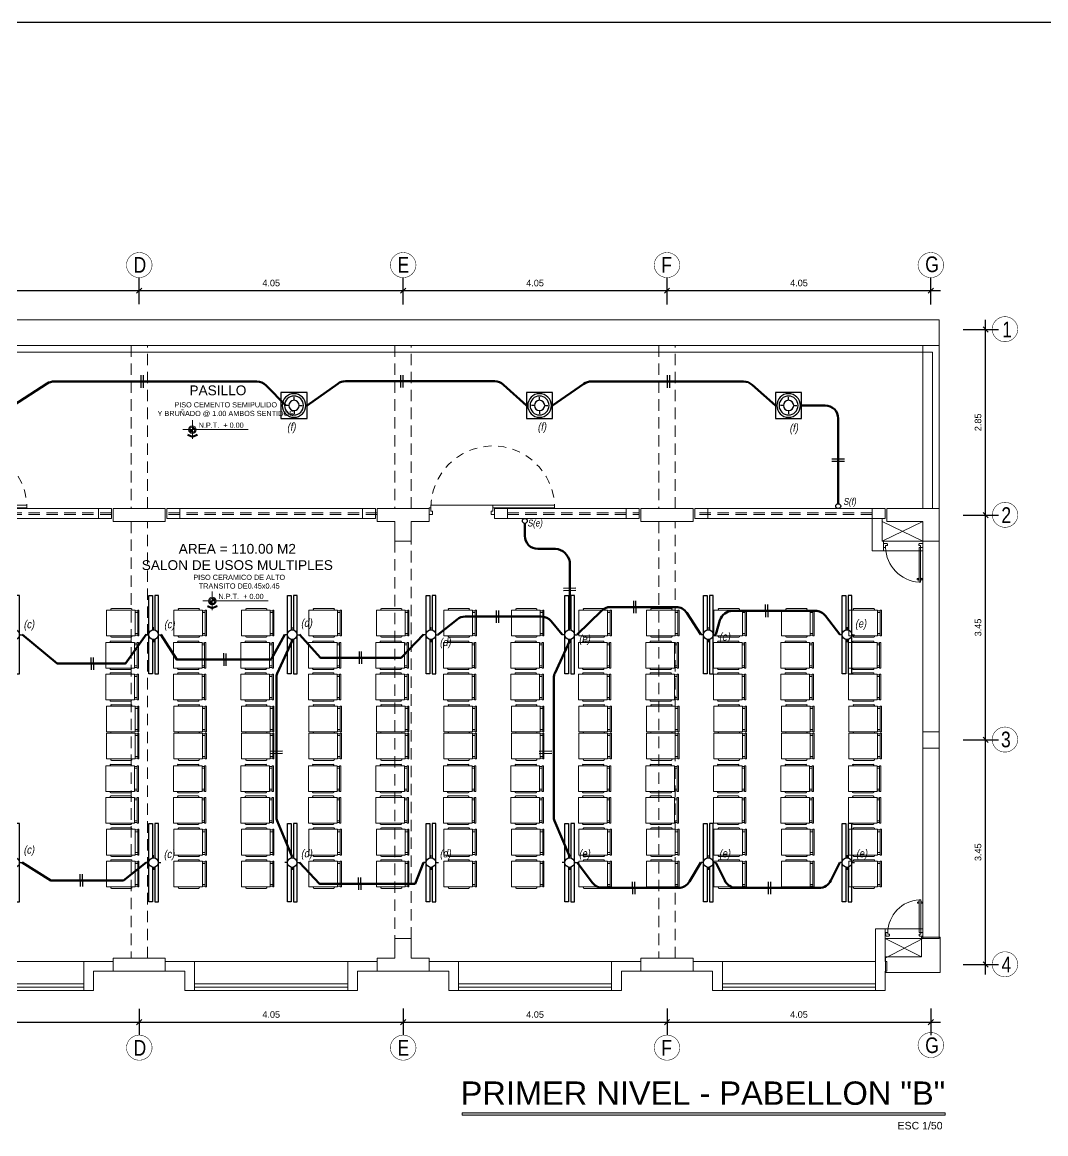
# Model space of a CAD drawing. Header units: millimetres. Extents: x 3354 to 3637, y 1117 to 1358.
# Drawn here: x 3444.23 to 3459.94, y 1182.12 to 1199.18 of the extents above; entities that cross this region are included whole.
import ezdxf

# ---------------------------------------------------------------- set-up
doc = ezdxf.new("R2010")
doc.units = ezdxf.units.MM
doc.linetypes.add('DASHED2', pattern=[0.375, 0.25, -0.125])
doc.linetypes.add('TRAZOS2', pattern=[0.225, 0.15, -0.075])
for name, color, linetype, lineweight in [('ACCESORIOS', 4, 'Continuous', 18), ('cables', 152, 'Continuous', 60), ('CASCO', 252, 'Continuous', 9), ('COTAS', 7, 'Continuous', 9), ('muros', 7, 'Continuous', 5)]:
    doc.layers.add(name, color=color, linetype=linetype, lineweight=lineweight)
doc.layers.add('Efec-muebles', color=7, linetype='Continuous', lineweight=13, true_color=0x85826f)
doc.layers.add('LUMINARIAS', color=2, linetype='Continuous')
doc.styles.add('1', font='arial.ttf')
doc.styles.add('BYE', font='ARIALN.TTF', dxfattribs={"oblique": 10, "height": 2})
doc.styles.get("Standard").update_dxf_attribs({"font": 'arial.ttf'})
doc.styles.add('style1', font='arial.ttf')
doc.styles.add('style2', font='arial.ttf')
doc.dimstyles.new('Esc  1  50', dxfattribs={"dimtxt": 0.1, "dimasz": 0.08, "dimexe": 0.2, "dimexo": 0.15, "dimgap": 0.065, "dimtad": 1, "dimzin": 4, "dimdsep": 46, "dimtxsty": 'Standard', "dimblk": 'OBLIQUE', "dimcen": 0.12, "dimdle": 0.15, "dimadec": 0, "dimazin": 0, "dimtfac": 1, "dimtix": 1, "dimtmove": 0, "dimatfit": 3, "dimldrblk": 'OBLIQUE', "dimfxl": 1, "dimarcsym": 0})

# ---------------------------------------------------------------- blocks, each defined once
blk = doc.blocks.new('dssa')
at = {"layer": 'Efec-muebles'}
for p, q in [((0, 0.024), (0.036, 0.024)), ((0, 0), (0.036, 0)), ((0, -0.292), (0.036, -0.292)), ((0, -0.316), (0.036, -0.316))]:
    blk.add_line(p, q, dxfattribs=at)
for points in [[(0, -0.326), (-0.4, -0.326), (-0.4, 0.034), (0, 0.034), (0, -0.326)], [(-0.053, 0.053), (-0.331, 0.053)], [(-0.331, 0.034), (-0.053, 0.034)], [(-0.331, -0.326), (-0.053, -0.326)], [(-0.053, -0.345), (-0.331, -0.345)]]:
    blk.add_lwpolyline(points, dxfattribs=at)
blk.add_lwpolyline([(0.054, 0.034), (0.036, 0.034), (0.036, -0.326), (0.054, -0.326)], close=True, dxfattribs=at)
for centre, start, end in [((-0.331, 0.043), 90, 270), ((-0.053, 0.043), 270, 90), ((-0.331, -0.336), 90, 270), ((-0.053, -0.336), 270, 90)]:
    blk.add_arc(centre, 0.00947, start, end, dxfattribs=at)
blk = doc.blocks.new('fluorecescente')
at = {"color": 2}
for p, q in [((1779.418, 727.335), (1779.418, 727.375)), ((1779.345, 727.262), (1779.305, 727.262)), ((1779.418, 727.188), (1779.418, 727.148)), ((1779.492, 727.262), (1779.532, 727.262))]:
    blk.add_line(p, q, dxfattribs=at)
for points in [[(1779.348, 727.28), (1778.818, 727.28), (1778.818, 727.335), (1780.018, 727.335), (1780.018, 727.28), (1779.489, 727.28)], [(1779.348, 727.243), (1778.818, 727.243), (1778.818, 727.188), (1780.018, 727.188), (1780.018, 727.243), (1779.489, 727.243)]]:
    blk.add_lwpolyline(points, dxfattribs=at)
blk.add_circle((1779.418, 727.262), 0.0733, dxfattribs=at)
blk = doc.blocks.new('FLUORESCENTE CIRCULAR 1x32W')
at = {"layer": 'LUMINARIAS'}
for p, q in [((1338.211, 550.574), (1338.211, 550.61)), ((1338.152, 550.515), (1338.116, 550.515)), ((1338.211, 550.456), (1338.211, 550.421)), ((1338.27, 550.515), (1338.305, 550.515))]:
    blk.add_line(p, q, dxfattribs=at)
blk.add_lwpolyline([(1338.06, 550.665), (1338.36, 550.665), (1338.36, 550.365), (1338.06, 550.365)], close=True, dxfattribs=at)
for centre, radius in [((1338.21, 550.515), 0.136), ((1338.21, 550.515), 0.109), ((1338.211, 550.515), 0.0592)]:
    blk.add_circle(centre, radius, dxfattribs=at)
blk = doc.blocks.new('_Oblique')
at = {"color": 0, "linetype": 'ByBlock', "lineweight": -2}
blk.add_line((-0.5, -0.5), (0.5, 0.5), dxfattribs=at)
blk = doc.blocks.new('*D305')
at = {"layer": 'CASCO', "color": 0, "lineweight": -2, "transparency": 16777216}
for p, q in [((3441.976, 1184.04), (3441.976, 1183.633)), ((3446.026, 1184.035), (3446.026, 1183.633)), ((3441.826, 1183.833), (3446.176, 1183.833))]:
    blk.add_line(p, q, dxfattribs=at)
at = {"layer": 'Defpoints', "color": 0, "transparency": 16777216}
for p in [(3441.976, 1184.19), (3446.026, 1184.185), (3446.026, 1183.833)]:
    blk.add_point(p, dxfattribs=at)
at = {"layer": 'CASCO', "color": 0, "lineweight": -2, "transparency": 16777216, "xscale": 0.08, "yscale": 0.08, "zscale": 0.08, "rotation": 180}
blk.add_blockref('_Oblique', (3441.976, 1183.833), dxfattribs=at)
at = {"layer": 'CASCO', "color": 0, "lineweight": -2, "transparency": 16777216, "xscale": 0.08, "yscale": 0.08, "zscale": 0.08}
blk.add_blockref('_Oblique', (3446.026, 1183.833), dxfattribs=at)
at = {"layer": 'CASCO', "color": 0, "transparency": 16777216, "insert": (3444.001, 1183.949), "char_height": 0.1, "attachment_point": 5}
blk.add_mtext('4.05', dxfattribs=at)
blk = doc.blocks.new('*D306')
at = {"layer": 'CASCO', "color": 0, "lineweight": -2, "transparency": 16777216}
for p, q in [((3446.026, 1184.035), (3446.026, 1183.633)), ((3450.076, 1184.04), (3450.076, 1183.633)), ((3445.876, 1183.833), (3450.226, 1183.833))]:
    blk.add_line(p, q, dxfattribs=at)
at = {"layer": 'Defpoints', "color": 0, "transparency": 16777216}
for p in [(3446.026, 1184.185), (3450.076, 1184.19), (3450.076, 1183.833)]:
    blk.add_point(p, dxfattribs=at)
at = {"layer": 'CASCO', "color": 0, "lineweight": -2, "transparency": 16777216, "xscale": 0.08, "yscale": 0.08, "zscale": 0.08, "rotation": 180}
blk.add_blockref('_Oblique', (3446.026, 1183.833), dxfattribs=at)
at = {"layer": 'CASCO', "color": 0, "lineweight": -2, "transparency": 16777216, "xscale": 0.08, "yscale": 0.08, "zscale": 0.08}
blk.add_blockref('_Oblique', (3450.076, 1183.833), dxfattribs=at)
at = {"layer": 'CASCO', "color": 0, "transparency": 16777216, "insert": (3448.051, 1183.949), "char_height": 0.1, "attachment_point": 5}
blk.add_mtext('4.05', dxfattribs=at)
blk = doc.blocks.new('*D307')
at = {"layer": 'CASCO', "color": 0, "lineweight": -2, "transparency": 16777216}
for p, q in [((3450.076, 1184.04), (3450.076, 1183.633)), ((3454.126, 1184.04), (3454.126, 1183.633)), ((3449.926, 1183.833), (3454.276, 1183.833))]:
    blk.add_line(p, q, dxfattribs=at)
at = {"layer": 'Defpoints', "color": 0, "transparency": 16777216}
for p in [(3450.076, 1184.19), (3454.126, 1184.19), (3454.126, 1183.833)]:
    blk.add_point(p, dxfattribs=at)
at = {"layer": 'CASCO', "color": 0, "lineweight": -2, "transparency": 16777216, "xscale": 0.08, "yscale": 0.08, "zscale": 0.08, "rotation": 180}
blk.add_blockref('_Oblique', (3450.076, 1183.833), dxfattribs=at)
at = {"layer": 'CASCO', "color": 0, "lineweight": -2, "transparency": 16777216, "xscale": 0.08, "yscale": 0.08, "zscale": 0.08}
blk.add_blockref('_Oblique', (3454.126, 1183.833), dxfattribs=at)
at = {"layer": 'CASCO', "color": 0, "transparency": 16777216, "insert": (3452.101, 1183.949), "char_height": 0.1, "attachment_point": 5}
blk.add_mtext('4.05', dxfattribs=at)
blk = doc.blocks.new('*D308')
at = {"layer": 'CASCO', "color": 0, "lineweight": -2, "transparency": 16777216}
for p, q in [((3454.126, 1184.04), (3454.126, 1183.633)), ((3458.176, 1184.04), (3458.176, 1183.633)), ((3453.976, 1183.833), (3458.326, 1183.833))]:
    blk.add_line(p, q, dxfattribs=at)
at = {"layer": 'Defpoints', "color": 0, "transparency": 16777216}
for p in [(3454.126, 1184.19), (3458.176, 1184.19), (3458.176, 1183.833)]:
    blk.add_point(p, dxfattribs=at)
at = {"layer": 'CASCO', "color": 0, "lineweight": -2, "transparency": 16777216, "xscale": 0.08, "yscale": 0.08, "zscale": 0.08, "rotation": 180}
blk.add_blockref('_Oblique', (3454.126, 1183.833), dxfattribs=at)
at = {"layer": 'CASCO', "color": 0, "lineweight": -2, "transparency": 16777216, "xscale": 0.08, "yscale": 0.08, "zscale": 0.08}
blk.add_blockref('_Oblique', (3458.176, 1183.833), dxfattribs=at)
at = {"layer": 'CASCO', "color": 0, "transparency": 16777216, "insert": (3456.151, 1183.949), "char_height": 0.1, "attachment_point": 5}
blk.add_mtext('4.05', dxfattribs=at)
blk = doc.blocks.new('*D312')
at = {"layer": 'CASCO', "color": 0, "lineweight": -2, "transparency": 16777216}
for p, q in [((3459.016, 1184.566), (3459.016, 1188.316)), ((3458.671, 1188.166), (3459.216, 1188.166)), ((3458.671, 1184.716), (3459.216, 1184.716))]:
    blk.add_line(p, q, dxfattribs=at)
at = {"layer": 'Defpoints', "color": 0, "transparency": 16777216}
for p in [(3458.521, 1188.166), (3459.016, 1188.166), (3458.521, 1184.716)]:
    blk.add_point(p, dxfattribs=at)
at = {"layer": 'CASCO', "color": 0, "lineweight": -2, "transparency": 16777216, "xscale": 0.08, "yscale": 0.08, "zscale": 0.08}
for p, rotation in [((3459.016, 1188.166), 90), ((3459.016, 1184.716), 270)]:
    blk.add_blockref('_Oblique', p, dxfattribs=dict(at, rotation=rotation))
at = {"layer": 'CASCO', "color": 0, "transparency": 16777216, "insert": (3458.9, 1186.441), "char_height": 0.1, "attachment_point": 5, "rotation": 90}
blk.add_mtext('3.45', dxfattribs=at)
blk = doc.blocks.new('*D313')
at = {"layer": 'CASCO', "color": 0, "lineweight": -2, "transparency": 16777216}
for p, q in [((3459.016, 1188.016), (3459.016, 1191.766)), ((3458.671, 1191.616), (3459.216, 1191.616)), ((3458.671, 1188.166), (3459.216, 1188.166))]:
    blk.add_line(p, q, dxfattribs=at)
at = {"layer": 'Defpoints', "color": 0, "transparency": 16777216}
for p in [(3458.521, 1191.616), (3459.016, 1191.616), (3458.521, 1188.166)]:
    blk.add_point(p, dxfattribs=at)
at = {"layer": 'CASCO', "color": 0, "lineweight": -2, "transparency": 16777216, "xscale": 0.08, "yscale": 0.08, "zscale": 0.08}
for p, rotation in [((3459.016, 1191.616), 90), ((3459.016, 1188.166), 270)]:
    blk.add_blockref('_Oblique', p, dxfattribs=dict(at, rotation=rotation))
at = {"layer": 'CASCO', "color": 0, "transparency": 16777216, "insert": (3458.9, 1189.891), "char_height": 0.1, "attachment_point": 5, "rotation": 90}
blk.add_mtext('3.45', dxfattribs=at)
blk = doc.blocks.new('*D314')
at = {"layer": 'CASCO', "color": 0, "lineweight": -2, "transparency": 16777216}
for p, q in [((3459.016, 1191.466), (3459.016, 1194.616)), ((3458.671, 1194.466), (3459.216, 1194.466)), ((3458.671, 1191.616), (3459.216, 1191.616))]:
    blk.add_line(p, q, dxfattribs=at)
at = {"layer": 'Defpoints', "color": 0, "transparency": 16777216}
for p in [(3458.521, 1194.466), (3459.016, 1194.466), (3458.521, 1191.616)]:
    blk.add_point(p, dxfattribs=at)
at = {"layer": 'CASCO', "color": 0, "lineweight": -2, "transparency": 16777216, "xscale": 0.08, "yscale": 0.08, "zscale": 0.08}
for p, rotation in [((3459.016, 1194.466), 90), ((3459.016, 1191.616), 270)]:
    blk.add_blockref('_Oblique', p, dxfattribs=dict(at, rotation=rotation))
at = {"layer": 'CASCO', "color": 0, "transparency": 16777216, "insert": (3458.9, 1193.041), "char_height": 0.1, "attachment_point": 5, "rotation": 90}
blk.add_mtext('2.85', dxfattribs=at)
blk = doc.blocks.new('*D317')
at = {"layer": 'CASCO', "color": 0, "lineweight": -2, "transparency": 16777216}
for p, q in [((3441.976, 1194.851), (3441.976, 1195.263)), ((3446.026, 1194.856), (3446.026, 1195.263)), ((3441.826, 1195.063), (3446.176, 1195.063))]:
    blk.add_line(p, q, dxfattribs=at)
at = {"layer": 'Defpoints', "color": 0, "transparency": 16777216}
for p in [(3446.026, 1195.063), (3441.976, 1194.701), (3446.026, 1194.706)]:
    blk.add_point(p, dxfattribs=at)
at = {"layer": 'CASCO', "color": 0, "lineweight": -2, "transparency": 16777216, "xscale": 0.08, "yscale": 0.08, "zscale": 0.08, "rotation": 180}
blk.add_blockref('_Oblique', (3441.976, 1195.063), dxfattribs=at)
at = {"layer": 'CASCO', "color": 0, "lineweight": -2, "transparency": 16777216, "xscale": 0.08, "yscale": 0.08, "zscale": 0.08}
blk.add_blockref('_Oblique', (3446.026, 1195.063), dxfattribs=at)
at = {"layer": 'CASCO', "color": 0, "transparency": 16777216, "insert": (3444.001, 1195.179), "char_height": 0.1, "attachment_point": 5}
blk.add_mtext('4.05', dxfattribs=at)
blk = doc.blocks.new('*D318')
at = {"layer": 'CASCO', "color": 0, "lineweight": -2, "transparency": 16777216}
for p, q in [((3446.026, 1194.856), (3446.026, 1195.263)), ((3450.076, 1194.851), (3450.076, 1195.263)), ((3445.876, 1195.063), (3450.226, 1195.063))]:
    blk.add_line(p, q, dxfattribs=at)
at = {"layer": 'Defpoints', "color": 0, "transparency": 16777216}
for p in [(3450.076, 1195.063), (3446.026, 1194.706), (3450.076, 1194.701)]:
    blk.add_point(p, dxfattribs=at)
at = {"layer": 'CASCO', "color": 0, "lineweight": -2, "transparency": 16777216, "xscale": 0.08, "yscale": 0.08, "zscale": 0.08, "rotation": 180}
blk.add_blockref('_Oblique', (3446.026, 1195.063), dxfattribs=at)
at = {"layer": 'CASCO', "color": 0, "lineweight": -2, "transparency": 16777216, "xscale": 0.08, "yscale": 0.08, "zscale": 0.08}
blk.add_blockref('_Oblique', (3450.076, 1195.063), dxfattribs=at)
at = {"layer": 'CASCO', "color": 0, "transparency": 16777216, "insert": (3448.051, 1195.179), "char_height": 0.1, "attachment_point": 5}
blk.add_mtext('4.05', dxfattribs=at)
blk = doc.blocks.new('*D319')
at = {"layer": 'CASCO', "color": 0, "lineweight": -2, "transparency": 16777216}
for p, q in [((3450.076, 1194.851), (3450.076, 1195.263)), ((3454.126, 1194.851), (3454.126, 1195.263)), ((3449.926, 1195.063), (3454.276, 1195.063))]:
    blk.add_line(p, q, dxfattribs=at)
at = {"layer": 'Defpoints', "color": 0, "transparency": 16777216}
for p in [(3454.126, 1195.063), (3450.076, 1194.701), (3454.126, 1194.701)]:
    blk.add_point(p, dxfattribs=at)
at = {"layer": 'CASCO', "color": 0, "lineweight": -2, "transparency": 16777216, "xscale": 0.08, "yscale": 0.08, "zscale": 0.08, "rotation": 180}
blk.add_blockref('_Oblique', (3450.076, 1195.063), dxfattribs=at)
at = {"layer": 'CASCO', "color": 0, "lineweight": -2, "transparency": 16777216, "xscale": 0.08, "yscale": 0.08, "zscale": 0.08}
blk.add_blockref('_Oblique', (3454.126, 1195.063), dxfattribs=at)
at = {"layer": 'CASCO', "color": 0, "transparency": 16777216, "insert": (3452.101, 1195.179), "char_height": 0.1, "attachment_point": 5}
blk.add_mtext('4.05', dxfattribs=at)
blk = doc.blocks.new('*D320')
at = {"layer": 'CASCO', "color": 0, "lineweight": -2, "transparency": 16777216}
for p, q in [((3454.126, 1194.851), (3454.126, 1195.263)), ((3458.176, 1194.851), (3458.176, 1195.263)), ((3453.976, 1195.063), (3458.326, 1195.063))]:
    blk.add_line(p, q, dxfattribs=at)
at = {"layer": 'Defpoints', "color": 0, "transparency": 16777216}
for p in [(3458.176, 1195.063), (3454.126, 1194.701), (3458.176, 1194.701)]:
    blk.add_point(p, dxfattribs=at)
at = {"layer": 'CASCO', "color": 0, "lineweight": -2, "transparency": 16777216, "xscale": 0.08, "yscale": 0.08, "zscale": 0.08, "rotation": 180}
blk.add_blockref('_Oblique', (3454.126, 1195.063), dxfattribs=at)
at = {"layer": 'CASCO', "color": 0, "lineweight": -2, "transparency": 16777216, "xscale": 0.08, "yscale": 0.08, "zscale": 0.08}
blk.add_blockref('_Oblique', (3458.176, 1195.063), dxfattribs=at)
at = {"layer": 'CASCO', "color": 0, "transparency": 16777216, "insert": (3456.151, 1195.179), "char_height": 0.1, "attachment_point": 5}
blk.add_mtext('4.05', dxfattribs=at)
blk = doc.blocks.new('cgytutytry')
at = {"layer": 'CASCO'}
for p, q in [((-4.482, 891.175), (-4.487, 891.175)), ((-4.487, 891.175), (-4.487, 891.1)), ((-4.487, 891.1), (-4.487, 891.175)), ((-4.487, 891.175), (-4.482, 891.175)), ((-4.467, 891.08), (-4.487, 891.1)), ((-4.467, 891.08), (-4.487, 891.1)), ((-4.482, 891.18), (-4.482, 891.175)), ((-4.391, 891.18), (-4.482, 891.18)), ((-4.482, 891.175), (-4.482, 891.18)), ((-4.432, 891.08), (-4.467, 891.08)), ((-4.432, 891.08), (-4.467, 891.08)), ((-4.386, 891.126), (-4.432, 891.126)), ((-4.432, 891.126), (-4.432, 891.08)), ((-4.391, 891.18), (-4.391, 891.175)), ((-4.391, 891.18), (-4.391, 891.175)), ((-4.386, 891.175), (-4.391, 891.175)), ((-4.391, 891.175), (-4.386, 891.175)), ((-4.386, 891.175), (-4.386, 891.126)), ((-4.386, 891.175), (-4.386, 891.126)), ((-4.386, 891.085), (-4.386, 891.126)), ((-4.386, 891.126), (-3.497, 891.126)), ((-3.497, 891.085), (-4.386, 891.085)), ((-3.598, 891.132), (-3.598, 891.14)), ((-3.598, 891.14), (-3.594, 891.14)), ((-3.55, 891.132), (-3.598, 891.132)), ((-3.598, 891.075), (-3.598, 891.08)), ((-3.598, 891.08), (-3.55, 891.08)), ((-3.594, 891.075), (-3.598, 891.075)), ((-3.594, 891.155), (-3.589, 891.175)), ((-3.594, 891.14), (-3.594, 891.155)), ((-3.594, 891.057), (-3.594, 891.075)), ((-3.589, 891.037), (-3.594, 891.057)), ((-3.589, 891.175), (-3.559, 891.175)), ((-3.559, 891.037), (-3.589, 891.037)), ((-3.559, 891.175), (-3.554, 891.155)), ((-3.554, 891.057), (-3.559, 891.037)), ((-3.554, 891.155), (-3.554, 891.137)), ((-3.554, 891.137), (-3.55, 891.137)), ((-3.55, 891.075), (-3.554, 891.075)), ((-3.554, 891.075), (-3.554, 891.057)), ((-3.55, 891.137), (-3.55, 891.132)), ((-3.55, 891.08), (-3.55, 891.075)), ((-3.497, 891.126), (-3.497, 891.085)), ((-4.467, 890.281), (-4.487, 890.261)), ((-4.487, 890.261), (-4.467, 890.281)), ((-4.487, 890.261), (-4.487, 890.185)), ((-4.487, 890.185), (-4.487, 890.261)), ((-4.487, 890.185), (-4.482, 890.185)), ((-4.482, 890.185), (-4.487, 890.185)), ((-4.482, 890.185), (-4.482, 890.18)), ((-4.482, 890.18), (-4.482, 890.185)), ((-4.482, 890.18), (-4.391, 890.18)), ((-4.467, 890.281), (-4.433, 890.281)), ((-4.467, 890.281), (-4.433, 890.281)), ((-4.433, 890.281), (-4.433, 890.231)), ((-4.433, 890.231), (-4.386, 890.231)), ((-4.391, 890.185), (-4.386, 890.185)), ((-4.391, 890.185), (-4.391, 890.18)), ((-4.386, 890.185), (-4.391, 890.185)), ((-4.391, 890.185), (-4.391, 890.18)), ((-4.386, 890.231), (-4.386, 890.185)), ((-4.386, 890.231), (-4.386, 890.185))]:
    blk.add_line(p, q, dxfattribs=at)
for points in [[(-4.432, 891.08), (-4.432, 891.126), (-4.386, 891.126)], [(-4.386, 890.231), (-4.433, 890.231), (-4.433, 890.281)]]:
    blk.add_lwpolyline(points, dxfattribs=at)
for points in [[(-3.497, 891.126), (-3.497, 891.085), (-4.386, 891.085), (-4.386, 891.126)], [(-3.55, 891.132), (-3.55, 891.137), (-3.598, 891.137), (-3.598, 891.132)], [(-3.55, 891.08), (-3.55, 891.075), (-3.598, 891.075), (-3.598, 891.08)], [(-3.554, 891.14), (-3.554, 891.155), (-3.559, 891.175), (-3.589, 891.175), (-3.594, 891.155), (-3.594, 891.14)], [(-3.554, 891.071), (-3.554, 891.057), (-3.559, 891.037), (-3.589, 891.037), (-3.594, 891.057), (-3.594, 891.071)]]:
    blk.add_lwpolyline(points, close=True, dxfattribs=at)
blk.add_arc((-4.408, 891.143), 0.913, 271.3362, 356.359, dxfattribs=at)
blk = doc.blocks.new('THT')
for p, q in [((-1.074, 0.413), (-1.014, 0.413)), ((-1.074, 0.293), (-1.074, 0.413)), ((-1.014, 0.413), (-1.014, 0.353)), ((0.126, 0.413), (0.066, 0.413)), ((0.066, 0.413), (0.066, 0.353)), ((0.126, 0.293), (0.126, 0.413)), ((-1.044, 0.293), (-1.074, 0.293)), ((-1.044, 0.353), (-1.044, 0.293)), ((-1.014, 0.353), (-1.044, 0.353)), ((0.096, 0.245), (-1.044, 0.245)), ((0.066, 0.353), (0.096, 0.353)), ((0.096, 0.353), (0.096, 0.293)), ((0.096, 0.293), (0.126, 0.293)), ((0.096, 0.293), (0.096, 0.245)), ((1.236, 0.293), (0.096, 0.293)), ((0.096, 0.245), (1.236, 0.245)), ((1.236, 0.245), (1.236, 0.293))]:
    blk.add_line(p, q)
at = {"linetype": 'TRAZOS2'}
blk.add_arc((0.096, 0.293), 1.14, 180, 357.5868, dxfattribs=at)
blk = doc.blocks.new('dtyrdyt')
at = {"layer": 'CASCO'}
h = blk.add_hatch(color=256, dxfattribs=at)
h.paths.add_polyline_path([(850.126, 424.939), (850.167, 424.939, 0.414214), (850.126, 424.98)])
h.paths.add_polyline_path([(850.126, 424.898), (850.126, 424.939), (850.084, 424.939, 0.414214)])
blk.add_hatch(color=256, dxfattribs=at).paths.add_polyline_path([(850.126, 424.839), (850.057, 424.867), (850.049, 424.849), (850.126, 424.818), (850.202, 424.849), (850.194, 424.867)])
for p, q in [((850.126, 424.939), (850.126, 425.084)), ((849.981, 424.939), (850.981, 424.939)), ((850.126, 424.939), (850.126, 424.795)), ((850.126, 424.818), (850.049, 424.849)), ((850.126, 424.839), (850.057, 424.867)), ((850.126, 424.839), (850.194, 424.867)), ((850.126, 424.818), (850.202, 424.849)), ((850.202, 424.849), (850.194, 424.867))]:
    blk.add_line(p, q, dxfattribs=at)
for radius in [0.0578, 0.0413]:
    blk.add_circle((850.126, 424.939), radius, dxfattribs=at)
blk = doc.blocks.new('12')
at = {"layer": 'CASCO', "lineweight": 5}
for p, q in [((3457.426, 1191.516), (3458.051, 1191.216)), ((3458.051, 1191.516), (3457.426, 1191.216)), ((3457.476, 1184.816), (3458.051, 1185.116)), ((3458.031, 1184.836), (3457.476, 1185.116))]:
    blk.add_line(p, q, dxfattribs=at)
at = {"layer": 'CASCO', "lineweight": 0}
for p, q in [((3445.176, 1184.766), (3442.826, 1184.766)), ((3449.226, 1184.766), (3446.876, 1184.766)), ((3453.276, 1184.766), (3450.926, 1184.766)), ((3457.326, 1184.766), (3454.976, 1184.766))]:
    blk.add_line(p, q, dxfattribs=at)
at = {"layer": 'CASCO', "ltscale": 2}
for p, q in [((3445.176, 1184.316), (3442.826, 1184.316)), ((3449.226, 1184.316), (3446.876, 1184.316)), ((3453.276, 1184.316), (3450.926, 1184.316)), ((3457.326, 1184.316), (3454.976, 1184.316))]:
    blk.add_line(p, q, dxfattribs=at)
at = {"layer": 'CASCO', "ltscale": 2, "const_width": 0.0076}
for points in [[(3446.223, 1195.46, 0.951688), (3445.829, 1195.46, 1)], [(3450.273, 1195.46, 0.951688), (3449.879, 1195.46, 1)], [(3454.323, 1195.46, 0.951688), (3453.929, 1195.46, 1)], [(3458.373, 1195.46, 0.951688), (3457.979, 1195.46, 1)], [(3459.116, 1194.466, 0.951688), (3459.51, 1194.466, 1)], [(3459.118, 1191.616, 0.951688), (3459.511, 1191.616, 1)], [(3459.116, 1188.166, 0.951688), (3459.51, 1188.166, 1)], [(3459.116, 1184.716, 0.951688), (3459.51, 1184.716, 1)], [(3446.223, 1183.436, -0.951688), (3445.829, 1183.436, -1)], [(3450.273, 1183.436, -0.951688), (3449.879, 1183.436, -1)], [(3454.323, 1183.436, -0.951688), (3453.929, 1183.436, -1)], [(3458.373, 1183.476, -0.951688), (3457.979, 1183.476, -1)]]:
    blk.add_lwpolyline(points, format="xyb", close=True, dxfattribs=at)
at = {"layer": 'CASCO', "lineweight": 0, "ltscale": 0.5}
blk.add_lwpolyline([(3433.751, 1194.219), (3433.751, 1194.616), (3458.301, 1194.616), (3458.301, 1194.219)], dxfattribs=at)
at = {"layer": 'CASCO', "lineweight": 5}
for points in [[(3433.751, 1191.866), (3433.751, 1194.219), (3458.301, 1194.219), (3458.301, 1191.866)], [(3433.851, 1191.716), (3433.851, 1194.119), (3458.201, 1194.119), (3458.201, 1191.716)]]:
    blk.add_lwpolyline(points, dxfattribs=at)
at = {"layer": 'CASCO', "linetype": 'DASHED2', "ltscale": 0.7}
for points in [[(3445.901, 1191.716), (3446.151, 1191.716), (3446.151, 1194.219), (3445.901, 1194.219)], [(3449.951, 1191.716), (3450.201, 1191.716), (3450.201, 1194.219), (3449.951, 1194.219)], [(3454.001, 1191.716), (3454.251, 1191.716), (3454.251, 1194.219), (3454.001, 1194.219)], [(3445.901, 1184.816), (3446.151, 1184.816), (3446.151, 1191.516), (3445.901, 1191.516)], [(3454.001, 1184.816), (3454.251, 1184.816), (3454.251, 1191.516), (3454.001, 1191.516)], [(3449.951, 1185.116), (3450.201, 1185.116), (3450.201, 1191.216), (3449.951, 1191.216)]]:
    blk.add_lwpolyline(points, close=True, dxfattribs=at)
at = {"layer": 'CASCO', "lineweight": 0, "ltscale": 0.5}
for points in [[(3458.051, 1191.716), (3458.301, 1191.716), (3458.301, 1194.219), (3458.051, 1194.219)], [(3443.576, 1191.716), (3445.401, 1191.716), (3445.401, 1191.566), (3443.576, 1191.566)], [(3446.651, 1191.716), (3449.451, 1191.716), (3449.451, 1191.566), (3446.651, 1191.566)], [(3451.676, 1191.716), (3453.501, 1191.716), (3453.501, 1191.566), (3451.676, 1191.566)], [(3454.751, 1191.716), (3457.276, 1191.716), (3457.276, 1191.566), (3454.751, 1191.566)]]:
    blk.add_lwpolyline(points, close=True, dxfattribs=at)
at = {"layer": 'CASCO', "linetype": 'DASHED2', "ltscale": 0.7}
for points in [[(3445.601, 1191.651), (3443.576, 1191.651)], [(3445.601, 1191.628), (3443.576, 1191.628)], [(3449.676, 1191.651), (3446.426, 1191.651)], [(3449.676, 1191.628), (3446.426, 1191.628)], [(3451.676, 1191.651), (3453.701, 1191.651)], [(3451.676, 1191.628), (3453.701, 1191.628)], [(3457.276, 1191.651), (3454.526, 1191.651)], [(3457.276, 1191.628), (3454.526, 1191.628)]]:
    blk.add_lwpolyline(points, dxfattribs=at)
at = {"layer": 'CASCO'}
for points in [[(3445.401, 1191.716), (3445.601, 1191.716), (3445.601, 1191.566), (3445.401, 1191.566)], [(3446.651, 1191.716), (3446.451, 1191.716), (3446.451, 1191.566), (3446.651, 1191.566)], [(3449.451, 1191.716), (3449.651, 1191.716), (3449.651, 1191.566), (3449.451, 1191.566)], [(3449.676, 1191.516), (3449.951, 1191.516), (3449.951, 1191.216), (3450.201, 1191.216), (3450.201, 1191.516), (3450.476, 1191.516), (3450.476, 1191.716), (3450.201, 1191.716), (3449.951, 1191.716), (3449.676, 1191.716)], [(3451.476, 1191.716), (3451.676, 1191.716), (3451.676, 1191.566), (3451.476, 1191.566)], [(3453.701, 1191.716), (3453.501, 1191.716), (3453.501, 1191.566), (3453.701, 1191.566)], [(3454.551, 1191.716), (3454.751, 1191.716), (3454.751, 1191.566), (3454.551, 1191.566)], [(3457.476, 1191.716), (3457.276, 1191.716), (3457.276, 1191.566), (3457.476, 1191.566)], [(3457.476, 1191.716), (3457.276, 1191.716), (3457.276, 1191.566), (3457.476, 1191.566)], [(3458.051, 1188.291), (3458.301, 1188.291), (3458.301, 1191.216), (3458.051, 1191.216)], [(3458.051, 1188.041), (3458.051, 1188.291), (3458.301, 1188.291), (3458.301, 1188.041)], [(3458.051, 1188.041), (3458.301, 1188.041), (3458.301, 1185.116), (3458.051, 1185.116)], [(3449.676, 1184.816), (3449.951, 1184.816), (3449.951, 1185.116), (3450.201, 1185.116), (3450.201, 1184.816), (3450.476, 1184.816), (3450.476, 1184.616), (3450.476, 1184.616), (3449.676, 1184.616), (3449.676, 1184.616)], [(3457.481, 1184.596), (3458.321, 1184.596), (3458.321, 1185.136), (3458.031, 1185.136), (3458.031, 1184.836), (3457.481, 1184.836)]]:
    blk.add_lwpolyline(points, close=True, dxfattribs=at)
for points in [[(3445.626, 1191.716), (3445.626, 1191.516), (3446.426, 1191.516), (3446.426, 1191.716), (3445.626, 1191.716)], [(3453.726, 1191.716), (3453.726, 1191.516), (3454.526, 1191.516), (3454.526, 1191.716), (3453.726, 1191.716)], [(3457.501, 1191.716), (3458.301, 1191.716), (3458.301, 1191.216), (3458.051, 1191.216), (3458.051, 1191.516), (3457.501, 1191.516), (3457.501, 1191.716)], [(3445.626, 1184.816), (3445.626, 1184.616), (3446.426, 1184.616), (3446.426, 1184.816), (3445.626, 1184.816)], [(3453.726, 1184.816), (3453.726, 1184.616), (3454.526, 1184.616), (3454.526, 1184.816), (3453.726, 1184.816)], [(3442.826, 1184.37), (3445.176, 1184.37), (3445.176, 1184.42), (3442.826, 1184.42), (3442.826, 1184.37)], [(3446.876, 1184.37), (3449.226, 1184.37), (3449.226, 1184.42), (3446.876, 1184.42), (3446.876, 1184.37)], [(3450.926, 1184.37), (3453.276, 1184.37), (3453.276, 1184.42), (3450.926, 1184.42), (3450.926, 1184.37)], [(3454.976, 1184.37), (3457.326, 1184.37), (3457.326, 1184.42), (3454.976, 1184.42), (3454.976, 1184.37)]]:
    blk.add_lwpolyline(points, dxfattribs=at)
at = {"layer": 'CASCO', "ltscale": 2}
for points in [[(3457.276, 1191.566), (3457.276, 1191.066), (3457.451, 1191.066), (3457.451, 1191.216), (3457.426, 1191.216), (3457.426, 1191.566), (3457.276, 1191.566)], [(3457.476, 1184.766), (3457.501, 1184.766), (3457.501, 1184.616), (3457.476, 1184.616), (3457.476, 1184.316), (3457.326, 1184.316), (3457.326, 1185.266), (3457.326, 1185.266), (3457.476, 1185.266), (3457.476, 1185.266), (3457.476, 1185.266), (3457.476, 1184.766)], [(3445.326, 1184.766), (3445.626, 1184.766), (3445.626, 1184.616), (3445.326, 1184.616), (3445.326, 1184.316), (3445.176, 1184.316), (3445.176, 1184.766), (3445.176, 1184.766), (3445.326, 1184.766), (3445.326, 1184.766)]]:
    blk.add_lwpolyline(points, dxfattribs=at)
at = {"layer": 'CASCO', "lineweight": 5}
for points in [[(3457.451, 1191.066), (3458.051, 1191.066), (3458.051, 1191.216), (3457.451, 1191.216)], [(3457.476, 1185.266), (3458.051, 1185.266), (3458.051, 1185.116), (3457.476, 1185.116)]]:
    blk.add_lwpolyline(points, close=True, dxfattribs=at)
at = {"layer": 'CASCO', "ltscale": 2}
for points in [[(3446.876, 1184.316), (3446.726, 1184.316), (3446.726, 1184.616), (3446.426, 1184.616), (3446.426, 1184.766), (3446.876, 1184.766)], [(3449.226, 1184.316), (3449.376, 1184.316), (3449.376, 1184.616), (3449.676, 1184.616), (3449.676, 1184.766), (3449.226, 1184.766)], [(3450.926, 1184.316), (3450.776, 1184.316), (3450.776, 1184.616), (3450.476, 1184.616), (3450.476, 1184.766), (3450.926, 1184.766)], [(3453.726, 1184.616), (3453.426, 1184.616), (3453.426, 1184.316), (3453.276, 1184.316), (3453.276, 1184.766), (3453.726, 1184.766)], [(3454.976, 1184.316), (3454.826, 1184.316), (3454.826, 1184.616), (3454.526, 1184.616), (3454.526, 1184.766), (3454.976, 1184.766)]]:
    blk.add_lwpolyline(points, close=True, dxfattribs=at)
at = {"layer": 'CASCO'}
for p in [(2596.716, 767.99), (2597.021, 765.361)]:
    blk.add_blockref('dtyrdyt', p, dxfattribs=at)
at = {"layer": 'CASCO', "xscale": -0.8333541671872685, "yscale": 0.8333541671872685, "zscale": 0.8333541671872685, "rotation": 180}
for p in [(3443.271, 1191.972), (3451.371, 1191.972)]:
    blk.add_blockref('THT', p, dxfattribs=at)
at = {"layer": 'CASCO', "lineweight": 13, "rotation": 270}
for p, xscale, yscale, zscale in [((2923.343, 1188.489), 0.5999999999998181, 0.5999999999998181, 0.5999999999998181), ((2954.456, 1187.688), -0.5650878199641471, 0.5650878199641471, 0.5650878199641471)]:
    blk.add_blockref('cgytutytry', p, dxfattribs=dict(at, xscale=xscale, yscale=yscale, zscale=zscale))
at = {"layer": 'CASCO', "style": 'style1', "width": 0.8}
for s, p in [('D', (3445.939, 1195.338)), ('E', (3449.989, 1195.338)), ('F', (3454.039, 1195.338)), ('G', (3458.089, 1195.347)), ('1', (3459.271, 1194.347)), ('2', (3459.258, 1191.497)), ('3', (3459.252, 1188.052)), ('4', (3459.26, 1184.598)), ('G', (3458.089, 1183.358)), ('D', (3445.939, 1183.318)), ('E', (3449.989, 1183.318)), ('F', (3454.039, 1183.318))]:
    blk.add_text(s, height=0.24, dxfattribs=at).set_placement(p)
at = {"layer": 'CASCO', "style": '1'}
for p in [(3446.937, 1192.957), (3447.242, 1190.328)]:
    blk.add_text('N.P.T.  + 0.00', height=0.08, dxfattribs=at).set_placement(p)
at = {"layer": 'CASCO', "char_height": 0.15, "attachment_point": 5, "style": 'style2'}
for s, insert in [('\\A1;PASILLO', (3447.233, 1193.531)), ('\\A1;AREA = 110.00 M2\\PSALON DE USOS MULTIPLES', (3447.531, 1190.973))]:
    blk.add_mtext(s, dxfattribs=dict(at, insert=insert))
at = {"layer": 'CASCO', "lineweight": 5, "insert": (3447.353, 1193.121), "char_height": 0.07998, "width": 2.09636, "attachment_point": 8, "style": '1'}
blk.add_mtext('PISO CEMENTO SEMIPULIDO \\PY BRUÑADO @ 1.00 AMBOS SENTIDOS', dxfattribs=at)
at = {"layer": 'CASCO', "insert": (3447.56, 1190.487), "char_height": 0.07998, "width": 2.09636, "attachment_point": 8, "style": '1'}
blk.add_mtext('PISO CERAMICO DE ALTO\\PTRANSITO DE0.45x0.45', dxfattribs=at)
at = {"layer": 'COTAS', "style": '1'}
blk.add_text('PRIMER NIVEL - PABELLON "B"', height=0.35785, dxfattribs=at).set_placement((3450.958, 1182.564))
at = {"layer": 'CASCO'}
for base, p1, p2, picture, middle in [((3446.026, 1195.063), (3441.976, 1194.701), (3446.026, 1194.706), '*D317', (3444.001, 1195.179)), ((3450.076, 1195.063), (3446.026, 1194.706), (3450.076, 1194.701), '*D318', (3448.051, 1195.179)), ((3454.126, 1195.063), (3450.076, 1194.701), (3454.126, 1194.701), '*D319', (3452.101, 1195.179)), ((3458.176, 1195.063), (3454.126, 1194.701), (3458.176, 1194.701), '*D320', (3456.151, 1195.179)), ((3446.026, 1183.833), (3441.976, 1184.19), (3446.026, 1184.185), '*D305', (3444.001, 1183.949)), ((3450.076, 1183.833), (3446.026, 1184.185), (3450.076, 1184.19), '*D306', (3448.051, 1183.949)), ((3454.126, 1183.833), (3450.076, 1184.19), (3454.126, 1184.19), '*D307', (3452.101, 1183.949)), ((3458.176, 1183.833), (3454.126, 1184.19), (3458.176, 1184.19), '*D308', (3456.151, 1183.949))]:
    dim = blk.add_linear_dim(base=base, p1=p1, p2=p2, dimstyle='Esc  1  50', dxfattribs=at)
    dim.commit()
    dim.dimension.update_dxf_attribs({"geometry": picture, "text_midpoint": middle})
for base, p1, p2, picture, middle in [((3459.016, 1194.466), (3458.521, 1191.616), (3458.521, 1194.466), '*D314', (3458.9, 1193.041)), ((3459.016, 1191.616), (3458.521, 1188.166), (3458.521, 1191.616), '*D313', (3458.9, 1189.891)), ((3459.016, 1188.166), (3458.521, 1184.716), (3458.521, 1188.166), '*D312', (3458.9, 1186.441))]:
    dim = blk.add_linear_dim(base=base, p1=p1, p2=p2, angle=270, dimstyle='Esc  1  50', dxfattribs=at)
    dim.commit()
    dim.dimension.update_dxf_attribs({"geometry": picture, "text_midpoint": middle})

msp = doc.modelspace()

# ---------------------------------------------------------------- hatches: boundary and pattern name
at = {"layer": 'muros', "ltscale": 2}
msp.add_hatch(color=7, dxfattribs=at).paths.add_polyline_path([(3458.397, 1182.403), (3458.397, 1182.438), (3450.982, 1182.438), (3450.982, 1182.403)])

# ---------------------------------------------------------------- linework, layer by layer
at = {"ltscale": 0.5}
for p, q in [((3446.056, 1193.572), (3446.053, 1193.763)), ((3446.092, 1193.572), (3446.089, 1193.763)), ((3450.043, 1193.575), (3450.041, 1193.766)), ((3450.079, 1193.575), (3450.076, 1193.766)), ((3454.134, 1193.573), (3454.131, 1193.763)), ((3454.17, 1193.572), (3454.167, 1193.763)), ((3456.658, 1192.48), (3456.849, 1192.482)), ((3456.658, 1192.444), (3456.849, 1192.447)), ((3452.536, 1190.497), (3452.727, 1190.5)), ((3452.536, 1190.461), (3452.727, 1190.464)), ((3453.617, 1190.11), (3453.615, 1190.3)), ((3453.653, 1190.109), (3453.65, 1190.3)), ((3455.641, 1190.051), (3455.638, 1190.242)), ((3455.677, 1190.051), (3455.674, 1190.242)), ((3451.511, 1189.963), (3451.509, 1190.154)), ((3451.547, 1189.963), (3451.544, 1190.154)), ((3445.292, 1189.241), (3445.289, 1189.432)), ((3445.327, 1189.241), (3445.325, 1189.431)), ((3447.327, 1189.304), (3447.324, 1189.495)), ((3447.362, 1189.304), (3447.359, 1189.494)), ((3449.406, 1189.333), (3449.404, 1189.524)), ((3449.442, 1189.333), (3449.439, 1189.524)), ((3448.035, 1187.994), (3448.226, 1187.997)), ((3448.035, 1187.958), (3448.226, 1187.961)), ((3452.166, 1187.994), (3452.357, 1187.997)), ((3452.166, 1187.958), (3452.357, 1187.961)), ((3445.123, 1185.913), (3445.12, 1186.104)), ((3445.159, 1185.913), (3445.156, 1186.104)), ((3449.395, 1185.863), (3449.392, 1186.054)), ((3449.431, 1185.863), (3449.428, 1186.054)), ((3453.6, 1185.798), (3453.598, 1185.989)), ((3453.636, 1185.798), (3453.633, 1185.989)), ((3455.686, 1185.798), (3455.684, 1185.989)), ((3455.722, 1185.798), (3455.719, 1185.989))]:
    msp.add_line(p, q, dxfattribs=at)
at = {"ltscale": 2}
msp.add_lwpolyline([(3410.089, 1199.183), (3462.641, 1199.183), (3462.641, 1164.459), (3410.089, 1164.459)], close=True, dxfattribs=at)
at = {"color": 7, "linetype": 'Continuous', "ltscale": 0.25}
for centre in [(3456.754, 1191.754), (3451.944, 1191.528)]:
    msp.add_circle(centre, 0.038, dxfattribs=at)
at = {"layer": 'cables'}
for points in [[(3444.093, 1193.3), (3444.612, 1193.636, -0.144678), (3444.721, 1193.668), (3447.83, 1193.668, -0.20138), (3447.973, 1193.608), (3448.276, 1193.3)], [(3448.601, 1193.299), (3449.073, 1193.634, -0.155624), (3449.189, 1193.671), (3451.483, 1193.671, -0.186381), (3451.617, 1193.619), (3451.97, 1193.299)], [(3452.37, 1193.299), (3452.851, 1193.632, -0.15259), (3452.965, 1193.668), (3455.3, 1193.668, -0.183475), (3455.433, 1193.618), (3455.792, 1193.299)], [(3456.192, 1193.299), (3456.554, 1193.299, -0.414214), (3456.754, 1193.099), (3456.754, 1191.792)], [(3452.632, 1189.871), (3452.632, 1190.898, 0.352629), (3452.413, 1191.098), (3452.144, 1191.098, -0.414214), (3451.944, 1191.298), (3451.944, 1191.49)], [(3450.616, 1189.782), (3450.903, 1190.014, -0.171591), (3451.029, 1190.059), (3452.194, 1190.059, -0.22249), (3452.348, 1189.987), (3452.519, 1189.782)], [(3452.745, 1189.782), (3453.119, 1190.148, -0.196234), (3453.258, 1190.205), (3454.265, 1190.205, -0.254287), (3454.432, 1190.114), (3454.647, 1189.782)], [(3454.874, 1189.782), (3454.939, 1190.003, -0.332588), (3455.131, 1190.147), (3456.4, 1190.147, -0.234708), (3456.56, 1190.068), (3456.776, 1189.782)], [(3448.374, 1189.688), (3448.144, 1189.185, 0.107688), (3448.131, 1189.123), (3448.131, 1186.982, 0.099036), (3448.142, 1186.925), (3448.374, 1186.368)], [(3452.632, 1189.688), (3452.402, 1189.185, 0.107688), (3452.388, 1189.123), (3452.388, 1186.982, 0.099036), (3452.4, 1186.925), (3452.632, 1186.368)], [(3452.745, 1186.282), (3452.981, 1185.973, 0.234117), (3453.14, 1185.894), (3454.302, 1185.894, 0.263932), (3454.473, 1185.991), (3454.647, 1186.282)], [(3454.874, 1186.282), (3455.011, 1186.005, 0.285425), (3455.19, 1185.894), (3456.461, 1185.894, 0.286355), (3456.641, 1186.006), (3456.776, 1186.282)]]:
    msp.add_lwpolyline(points, format="xyb", dxfattribs=at)
for points in [[(3444.23, 1189.782), (3444.767, 1189.336), (3445.814, 1189.336), (3446.132, 1189.782)], [(3446.359, 1189.782), (3446.602, 1189.399), (3448.048, 1189.399), (3448.261, 1189.782)], [(3448.487, 1189.782), (3448.807, 1189.428), (3450.045, 1189.428), (3450.39, 1189.782)], [(3444.23, 1186.282), (3444.669, 1186.008), (3445.783, 1186.008), (3446.132, 1186.282)], [(3448.487, 1186.282), (3448.792, 1185.958), (3450.26, 1185.958), (3450.39, 1186.282)]]:
    msp.add_lwpolyline(points, dxfattribs=at)
at = {"layer": 'COTAS'}
msp.add_lwpolyline([(3458.397, 1182.438), (3450.982, 1182.438), (3450.982, 1182.403), (3458.397, 1182.403)], close=True, dxfattribs=at)

# ---------------------------------------------------------------- block references
msp.add_blockref('12', (0, 0))
at = {"rotation": 89.99999999999997}
for p in [(4171.378, -589.637), (4173.507, -589.637), (4175.636, -589.637), (4177.765, -589.637), (4179.893, -589.637), (4182.022, -589.637), (4184.151, -589.637), (4171.378, -593.136), (4173.507, -593.136), (4175.636, -593.136), (4177.765, -593.136), (4179.893, -593.136), (4182.022, -593.136), (4184.151, -593.136)]:
    msp.add_blockref('fluorecescente', p, dxfattribs=at)
at = {"layer": 'Efec-muebles', "lineweight": 15, "xscale": -1.1, "yscale": 1.1, "zscale": 1.1, "rotation": 180}
for p in [(3445.962, 1189.801), (3446.998, 1189.801), (3448.034, 1189.801), (3449.07, 1189.801), (3450.106, 1189.801), (3451.142, 1189.801), (3452.178, 1189.801), (3453.214, 1189.801), (3454.251, 1189.801), (3455.287, 1189.801), (3456.323, 1189.801), (3457.359, 1189.801), (3445.953, 1189.303), (3446.989, 1189.303), (3448.025, 1189.303), (3449.061, 1189.303), (3450.097, 1189.303), (3451.133, 1189.303), (3452.169, 1189.303), (3453.205, 1189.303), (3454.241, 1189.303), (3455.277, 1189.303), (3456.313, 1189.303), (3457.35, 1189.303), (3445.953, 1188.816), (3446.989, 1188.816), (3448.025, 1188.816), (3449.061, 1188.816), (3450.097, 1188.816), (3451.133, 1188.816), (3452.169, 1188.816), (3453.205, 1188.816), (3454.241, 1188.816), (3455.277, 1188.816), (3456.313, 1188.816), (3457.35, 1188.816), (3445.962, 1188.327), (3446.998, 1188.327), (3448.034, 1188.327), (3449.07, 1188.327), (3450.106, 1188.327), (3451.142, 1188.327), (3452.178, 1188.327), (3453.214, 1188.327), (3454.251, 1188.327), (3455.287, 1188.327), (3456.323, 1188.327), (3457.359, 1188.327), (3445.962, 1187.91), (3446.998, 1187.91), (3448.034, 1187.91), (3449.07, 1187.91), (3450.106, 1187.91), (3451.142, 1187.91), (3452.178, 1187.91), (3453.214, 1187.91), (3454.251, 1187.91), (3455.287, 1187.91), (3456.323, 1187.91), (3457.359, 1187.91), (3445.953, 1187.411), (3446.989, 1187.411), (3448.025, 1187.411), (3449.061, 1187.411), (3450.097, 1187.411), (3451.133, 1187.411), (3452.169, 1187.411), (3453.205, 1187.411), (3454.241, 1187.411), (3455.277, 1187.411), (3456.313, 1187.411), (3457.35, 1187.411), (3445.953, 1186.925), (3446.989, 1186.925), (3448.025, 1186.925), (3449.061, 1186.925), (3450.097, 1186.925), (3451.133, 1186.925), (3452.169, 1186.925), (3453.205, 1186.925), (3454.241, 1186.925), (3455.277, 1186.925), (3456.313, 1186.925), (3457.35, 1186.925), (3445.962, 1186.435), (3446.998, 1186.435), (3448.034, 1186.435), (3449.07, 1186.435), (3450.106, 1186.435), (3451.142, 1186.435), (3452.178, 1186.435), (3453.214, 1186.435), (3454.251, 1186.435), (3455.287, 1186.435), (3456.323, 1186.435), (3457.359, 1186.435), (3445.962, 1185.945), (3446.998, 1185.945), (3448.034, 1185.945), (3449.07, 1185.945), (3450.106, 1185.945), (3451.142, 1185.945), (3452.178, 1185.945), (3453.214, 1185.945), (3454.251, 1185.945), (3455.287, 1185.945), (3456.323, 1185.945), (3457.359, 1185.945)]:
    msp.add_blockref('dssa', p, dxfattribs=at)
at = {"layer": 'LUMINARIAS', "xscale": -1.33333333333303, "yscale": 1.33333333333303, "zscale": 1.33333333333303, "rotation": 270}
for p in [(2714.381, -590.981), (2718.15, -590.981), (2721.972, -590.981)]:
    msp.add_blockref('FLUORESCENTE CIRCULAR 1x32W', p, dxfattribs=at)

# ---------------------------------------------------------------- texts
at = {"layer": 'ACCESORIOS', "color": 4, "linetype": 'Continuous', "lineweight": 20, "ltscale": 0.1, "style": 'BYE', "oblique": 10}
for s, height, p in [('(f)', 0.1229, (3448.293, 1192.91)), ('(f)', 0.1229, (3452.139, 1192.913)), ('(f)', 0.1229, (3456.004, 1192.896)), ('S(f)', 0.1054, (3456.831, 1191.773, 19008.667)), ('S(e)', 0.1054, (3451.983, 1191.442, 19008.667)), ('(c)', 0.1229, (3444.25, 1189.88)), ('(c)', 0.1229, (3446.406, 1189.88)), ('(d)', 0.1229, (3448.507, 1189.902)), ('(e)', 0.1229, (3457.012, 1189.891)), ('(d)', 0.1229, (3450.636, 1189.606)), ('(e)', 0.1229, (3452.773, 1189.659)), ('(e)', 0.1229, (3454.923, 1189.689)), ('(c)', 0.1229, (3444.25, 1186.419)), ('(c)', 0.1229, (3446.402, 1186.353)), ('(d)', 0.1229, (3448.507, 1186.362)), ('(d)', 0.1229, (3450.637, 1186.362)), ('(e)', 0.1229, (3452.773, 1186.362)), ('(e)', 0.1229, (3454.924, 1186.362)), ('(e)', 0.1229, (3457.027, 1186.362))]:
    msp.add_text(s, height=height, dxfattribs=at).set_placement(p)
at = {"layer": 'COTAS', "style": 'style2'}
msp.add_text('ESC 1/50', height=0.1155, dxfattribs=at).set_placement((3457.665, 1182.186))

doc.saveas('drawing.dxf')
